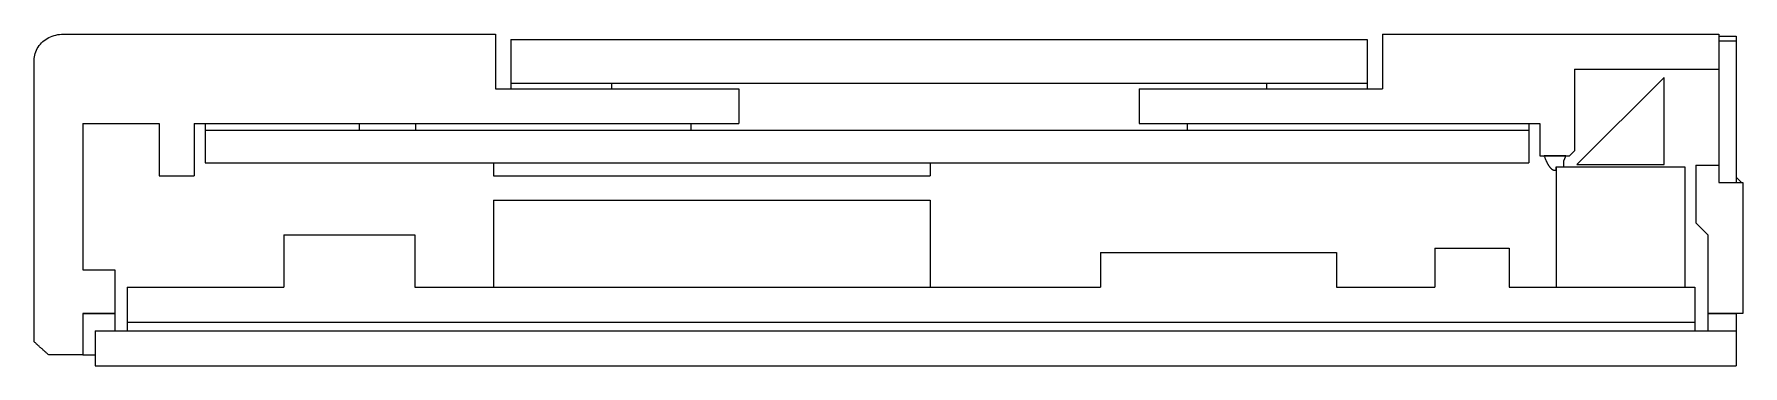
# Model space of a CAD drawing. Header units: millimetres. Extents: x -20.7 to 18.4, y 0 to 7.6.
import ezdxf

# ---------------------------------------------------------------- set-up
doc = ezdxf.new("R2010")
doc.units = ezdxf.units.MM
for name, color, linetype in [('BASE_PLATE', 3, 'Continuous'), ('BATTERY', 2, 'Continuous'), ('CAMERA_R', 1, 'Continuous'), ('COVER_GLASS', 4, 'Continuous'), ('COVER_TAPE', 6, 'Continuous'), ('FOAM_PAD', 6, 'Continuous'), ('HOOD_SEAL_R', 3, 'Continuous'), ('LCD_ADHESIVE', 2, 'Continuous'), ('LCD_GLASS', 5, 'Continuous'), ('MAIN_PCB', 3, 'Continuous'), ('PCB_ADHESIVE', 5, 'Continuous'), ('PRISM_R', 3, 'Continuous'), ('SEAL_BEAD', 1, 'Continuous'), ('TUB', 1, 'Continuous'), ('VISOR_WINDOW_R', 5, 'Continuous'), ('WINDOW_BOND_R', 1, 'Continuous')]:
    doc.layers.add(name, color=color, linetype=linetype)

msp = doc.modelspace()

# ---------------------------------------------------------------- linework, layer by layer
at = {"layer": 'BASE_PLATE'}
for p, q in [((-19.315, 0.8), (18.25, 0.8)), ((-19.315, 0.8), (-19.315, 0)), ((18.25, 0.8), (18.25, 0)), ((-19.315, 0), (18.25, 0))]:
    msp.add_line(p, q, dxfattribs=at)
at = {"layer": 'BATTERY'}
for p, q in [((-10.2, 3.8), (-0.2, 3.8)), ((-10.2, 3.8), (-10.2, 1.8)), ((-0.2, 3.8), (-0.2, 1.8)), ((-10.2, 1.8), (-0.2, 1.8))]:
    msp.add_line(p, q, dxfattribs=at)
at = {"layer": 'CAMERA_R'}
for p, q in [((14.125, 4.56), (17.075, 4.56)), ((14.125, 4.56), (14.125, 1.8)), ((17.075, 4.56), (17.075, 1.8)), ((14.125, 1.8), (17.075, 1.8))]:
    msp.add_line(p, q, dxfattribs=at)
at = {"layer": 'COVER_GLASS'}
for p, q in [((-9.798, 7.48), (-9.798, 6.48)), ((-9.798, 7.48), (9.798, 7.48)), ((9.798, 7.48), (9.798, 6.48)), ((-9.798, 6.48), (9.798, 6.48))]:
    msp.add_line(p, q, dxfattribs=at)
at = {"layer": 'COVER_TAPE'}
for p, q in [((-9.798, 6.48), (-7.5, 6.48)), ((-9.798, 6.48), (-9.798, 6.35)), ((-9.798, 6.35), (-7.5, 6.35)), ((-7.5, 6.48), (-7.5, 6.35)), ((7.5, 6.48), (7.5, 6.35)), ((7.5, 6.48), (9.798, 6.48)), ((7.5, 6.35), (9.798, 6.35)), ((9.798, 6.48), (9.798, 6.35))]:
    msp.add_line(p, q, dxfattribs=at)
at = {"layer": 'FOAM_PAD'}
for p, q in [((-10.2, 4.65), (-0.2, 4.65)), ((-10.2, 4.65), (-10.2, 4.35)), ((-10.2, 4.35), (-0.2, 4.35)), ((-0.2, 4.65), (-0.2, 4.35))]:
    msp.add_line(p, q, dxfattribs=at)
at = {"layer": 'HOOD_SEAL_R'}
for p, q in [((14.35, 4.81), (13.85, 4.81)), ((13.85, 4.81), (13.855, 4.798)), ((13.855, 4.798), (13.859, 4.786)), ((13.859, 4.786), (13.864, 4.775)), ((13.864, 4.775), (13.868, 4.763)), ((13.868, 4.763), (13.873, 4.752)), ((13.873, 4.752), (13.877, 4.741)), ((13.877, 4.741), (13.882, 4.731)), ((13.882, 4.731), (13.887, 4.72)), ((13.887, 4.72), (13.891, 4.71)), ((13.891, 4.71), (13.896, 4.7)), ((13.896, 4.7), (13.9, 4.69)), ((14.3, 4.56), (14.301, 4.694)), ((14.301, 4.694), (14.303, 4.698)), ((14.303, 4.698), (14.305, 4.701)), ((14.305, 4.701), (14.306, 4.705)), ((14.306, 4.705), (14.308, 4.709)), ((14.308, 4.709), (14.31, 4.712)), ((14.31, 4.712), (14.311, 4.716)), ((14.311, 4.716), (14.313, 4.72)), ((14.313, 4.72), (14.315, 4.724)), ((14.315, 4.724), (14.316, 4.727)), ((14.316, 4.727), (14.318, 4.731)), ((14.318, 4.731), (14.32, 4.735)), ((14.32, 4.735), (14.321, 4.739)), ((14.321, 4.739), (14.323, 4.743)), ((14.323, 4.743), (14.325, 4.747)), ((14.325, 4.747), (14.327, 4.751)), ((14.327, 4.751), (14.328, 4.755)), ((14.328, 4.755), (14.33, 4.759)), ((14.33, 4.759), (14.332, 4.763)), ((14.332, 4.763), (14.333, 4.767)), ((14.333, 4.767), (14.335, 4.771)), ((14.335, 4.771), (14.337, 4.776)), ((14.337, 4.776), (14.338, 4.78)), ((14.338, 4.78), (14.34, 4.784)), ((14.34, 4.784), (14.342, 4.788)), ((14.342, 4.788), (14.343, 4.793)), ((14.343, 4.793), (14.345, 4.797)), ((14.345, 4.797), (14.347, 4.801)), ((14.347, 4.801), (14.348, 4.806)), ((14.348, 4.806), (14.35, 4.81)), ((13.9, 4.69), (13.905, 4.681)), ((13.905, 4.681), (13.91, 4.671)), ((13.91, 4.671), (13.914, 4.662)), ((13.914, 4.662), (13.919, 4.653)), ((13.919, 4.653), (13.923, 4.645)), ((13.923, 4.645), (13.928, 4.636)), ((13.928, 4.636), (13.932, 4.628)), ((13.932, 4.628), (13.937, 4.62)), ((13.937, 4.62), (13.942, 4.612)), ((13.942, 4.612), (13.946, 4.605)), ((13.946, 4.605), (13.951, 4.597)), ((13.951, 4.597), (13.955, 4.59)), ((13.955, 4.59), (13.96, 4.583)), ((13.96, 4.583), (13.965, 4.577)), ((13.965, 4.577), (13.969, 4.57)), ((13.969, 4.57), (13.974, 4.564)), ((13.974, 4.564), (13.978, 4.558)), ((13.978, 4.558), (13.983, 4.552)), ((13.983, 4.552), (13.988, 4.547)), ((13.988, 4.547), (13.992, 4.541)), ((13.992, 4.541), (13.997, 4.536)), ((13.997, 4.536), (14.001, 4.531)), ((14.001, 4.531), (14.006, 4.527)), ((14.006, 4.527), (14.01, 4.522)), ((14.01, 4.522), (14.015, 4.518)), ((14.015, 4.518), (14.02, 4.514)), ((14.02, 4.514), (14.024, 4.51)), ((14.024, 4.51), (14.029, 4.507)), ((14.029, 4.507), (14.033, 4.503)), ((14.033, 4.503), (14.038, 4.5)), ((14.038, 4.5), (14.043, 4.497)), ((14.043, 4.497), (14.047, 4.495)), ((14.047, 4.495), (14.052, 4.492)), ((14.052, 4.492), (14.056, 4.49)), ((14.056, 4.49), (14.061, 4.488)), ((14.061, 4.488), (14.065, 4.486)), ((14.065, 4.486), (14.07, 4.485)), ((14.07, 4.485), (14.075, 4.483)), ((14.075, 4.483), (14.079, 4.482)), ((14.079, 4.482), (14.084, 4.481)), ((14.084, 4.481), (14.088, 4.481)), ((14.088, 4.481), (14.093, 4.48)), ((14.093, 4.48), (14.098, 4.48)), ((14.098, 4.48), (14.102, 4.48)), ((14.102, 4.48), (14.107, 4.48)), ((14.107, 4.48), (14.111, 4.481)), ((14.111, 4.481), (14.116, 4.481)), ((14.116, 4.481), (14.12, 4.482)), ((14.12, 4.482), (14.125, 4.483)), ((14.125, 4.56), (14.3, 4.56)), ((14.125, 4.483), (14.125, 4.56))]:
    msp.add_line(p, q, dxfattribs=at)
at = {"layer": 'LCD_ADHESIVE'}
for p, q in [((-16.8, 5.55), (-16.8, 5.4)), ((-16.8, 5.55), (-13.276, 5.55)), ((-13.276, 5.55), (-13.276, 5.4)), ((-11.987, 5.55), (-11.987, 5.4)), ((-11.987, 5.55), (-5.679, 5.55)), ((-5.679, 5.55), (-5.679, 5.4)), ((5.679, 5.55), (5.679, 5.4)), ((5.679, 5.55), (13.5, 5.55)), ((13.5, 5.55), (13.5, 5.4)), ((-16.8, 5.4), (-13.276, 5.4)), ((-11.987, 5.4), (-5.679, 5.4)), ((5.679, 5.4), (13.5, 5.4))]:
    msp.add_line(p, q, dxfattribs=at)
at = {"layer": 'LCD_GLASS'}
for p, q in [((-16.8, 5.4), (13.5, 5.4)), ((-16.8, 5.4), (-16.8, 4.65)), ((13.5, 5.4), (13.5, 4.65)), ((-16.8, 4.65), (13.5, 4.65))]:
    msp.add_line(p, q, dxfattribs=at)
at = {"layer": 'MAIN_PCB'}
for p, q in [((-15, 3), (-15, 1.8)), ((-15, 3), (-12, 3)), ((-12, 3), (-12, 1.8)), ((3.7, 2.6), (3.7, 1.8)), ((3.7, 2.6), (9.1, 2.6)), ((9.1, 2.6), (9.1, 1.8)), ((11.35, 2.7), (11.35, 1.8)), ((11.35, 2.7), (13.05, 2.7)), ((13.05, 2.7), (13.05, 1.8)), ((-18.58, 1.8), (-15, 1.8)), ((-18.58, 1.8), (-18.58, 1)), ((-12, 1.8), (3.7, 1.8)), ((9.1, 1.8), (11.35, 1.8)), ((13.05, 1.8), (17.3, 1.8)), ((17.3, 1.8), (17.3, 1)), ((-18.58, 1), (17.3, 1))]:
    msp.add_line(p, q, dxfattribs=at)
at = {"layer": 'PCB_ADHESIVE'}
for p, q in [((-18.58, 1), (17.3, 1)), ((-18.58, 1), (-18.58, 0.8)), ((-18.58, 0.8), (17.3, 0.8)), ((17.3, 1), (17.3, 0.8))]:
    msp.add_line(p, q, dxfattribs=at)
at = {"layer": 'PRISM_R'}
for p, q in [((16.6, 6.61), (14.6, 4.61)), ((16.6, 4.61), (16.6, 6.61)), ((14.6, 4.61), (16.6, 4.61))]:
    msp.add_line(p, q, dxfattribs=at)
at = {"layer": 'SEAL_BEAD'}
for p, q in [((-19.596, 1.2), (-19.596, 0.25)), ((-19.596, 1.2), (-18.863, 1.2)), ((-18.863, 1.2), (-18.863, 0.8)), ((17.6, 1.2), (17.6, 0.8)), ((17.6, 1.2), (18.25, 1.2)), ((18.25, 1.2), (18.25, 0.8)), ((-19.315, 0.8), (-19.315, 0.25)), ((-19.315, 0.8), (-18.863, 0.8)), ((17.6, 0.8), (18.25, 0.8)), ((-19.596, 0.25), (-19.315, 0.25))]:
    msp.add_line(p, q, dxfattribs=at)
at = {"layer": 'TUB'}
for p, q in [((-20.044, 7.6), (-10.152, 7.6)), ((-10.152, 7.6), (-10.152, 6.35)), ((10.152, 7.6), (10.152, 6.35)), ((10.152, 7.6), (17.85, 7.6)), ((17.85, 7.6), (17.85, 6.8)), ((-20.712, 0.55), (-20.712, 7)), ((14.55, 6.8), (17.85, 6.8)), ((14.55, 6.8), (14.55, 4.929)), ((-10.152, 6.35), (-4.583, 6.35)), ((-4.583, 6.35), (-4.583, 5.55)), ((4.583, 6.35), (4.583, 5.55)), ((4.583, 6.35), (10.152, 6.35)), ((-19.596, 5.55), (-17.85, 5.55)), ((-19.596, 5.55), (-19.596, 2.2)), ((-17.85, 5.55), (-17.85, 4.35)), ((-17.05, 5.55), (-4.583, 5.55)), ((-17.05, 5.55), (-17.05, 4.35)), ((4.583, 5.55), (13.75, 5.55)), ((13.75, 5.55), (13.75, 4.81)), ((13.75, 4.81), (14.431, 4.81)), ((14.55, 4.929), (14.431, 4.81)), ((-17.85, 4.35), (-17.05, 4.35)), ((17.325, 4.6), (17.325, 3.275)), ((17.325, 4.6), (17.85, 4.6)), ((17.85, 4.6), (17.85, 4.2)), ((17.85, 4.2), (18.4, 4.2)), ((18.4, 4.2), (18.4, 1.2)), ((17.6, 3), (17.325, 3.275)), ((17.6, 3), (17.6, 1.2)), ((-19.596, 2.2), (-18.863, 2.2)), ((-18.863, 2.2), (-18.863, 1.2)), ((-18.863, 1.2), (-19.596, 1.2)), ((-19.596, 1.2), (-19.596, 0.25)), ((18.4, 1.2), (17.6, 1.2)), ((-19.596, 0.25), (-20.379, 0.25))]:
    msp.add_line(p, q, dxfattribs=at)
for points in [[(-20.712, 7), (-20.711, 7.04), (-20.706, 7.08), (-20.699, 7.119), (-20.689, 7.158), (-20.676, 7.196), (-20.66, 7.233), (-20.642, 7.269), (-20.621, 7.304), (-20.597, 7.337), (-20.571, 7.369), (-20.543, 7.399), (-20.513, 7.428), (-20.481, 7.454), (-20.447, 7.479), (-20.412, 7.501), (-20.375, 7.522), (-20.336, 7.54), (-20.297, 7.556), (-20.256, 7.569), (-20.215, 7.58), (-20.173, 7.589), (-20.13, 7.595), (-20.087, 7.599), (-20.044, 7.6)], [(-20.379, 0.25), (-20.392, 0.262), (-20.406, 0.275), (-20.42, 0.287), (-20.434, 0.3), (-20.448, 0.312), (-20.462, 0.325), (-20.476, 0.337), (-20.489, 0.349), (-20.503, 0.362), (-20.517, 0.374), (-20.531, 0.387), (-20.545, 0.399), (-20.559, 0.412), (-20.573, 0.424), (-20.587, 0.437), (-20.601, 0.449), (-20.615, 0.462), (-20.628, 0.475), (-20.642, 0.487), (-20.656, 0.5), (-20.67, 0.512), (-20.684, 0.525), (-20.698, 0.537), (-20.712, 0.55)]]:
    msp.add_lwpolyline(points, dxfattribs=at)
at = {"layer": 'VISOR_WINDOW_R'}
for p, q in [((17.85, 7.45), (18.25, 7.45)), ((17.85, 7.45), (17.85, 4.2)), ((18.25, 7.45), (18.25, 4.2)), ((17.85, 4.2), (18.25, 4.2))]:
    msp.add_line(p, q, dxfattribs=at)
at = {"layer": 'WINDOW_BOND_R'}
for p, q in [((17.85, 7.55), (18.25, 7.55)), ((17.85, 7.55), (17.85, 7.45)), ((17.85, 7.45), (18.25, 7.45)), ((18.25, 7.55), (18.25, 7.45)), ((18.37, 4.2), (18.25, 4.32)), ((18.25, 4.32), (18.25, 4.2)), ((18.25, 4.2), (18.37, 4.2))]:
    msp.add_line(p, q, dxfattribs=at)

doc.saveas('drawing.dxf')
